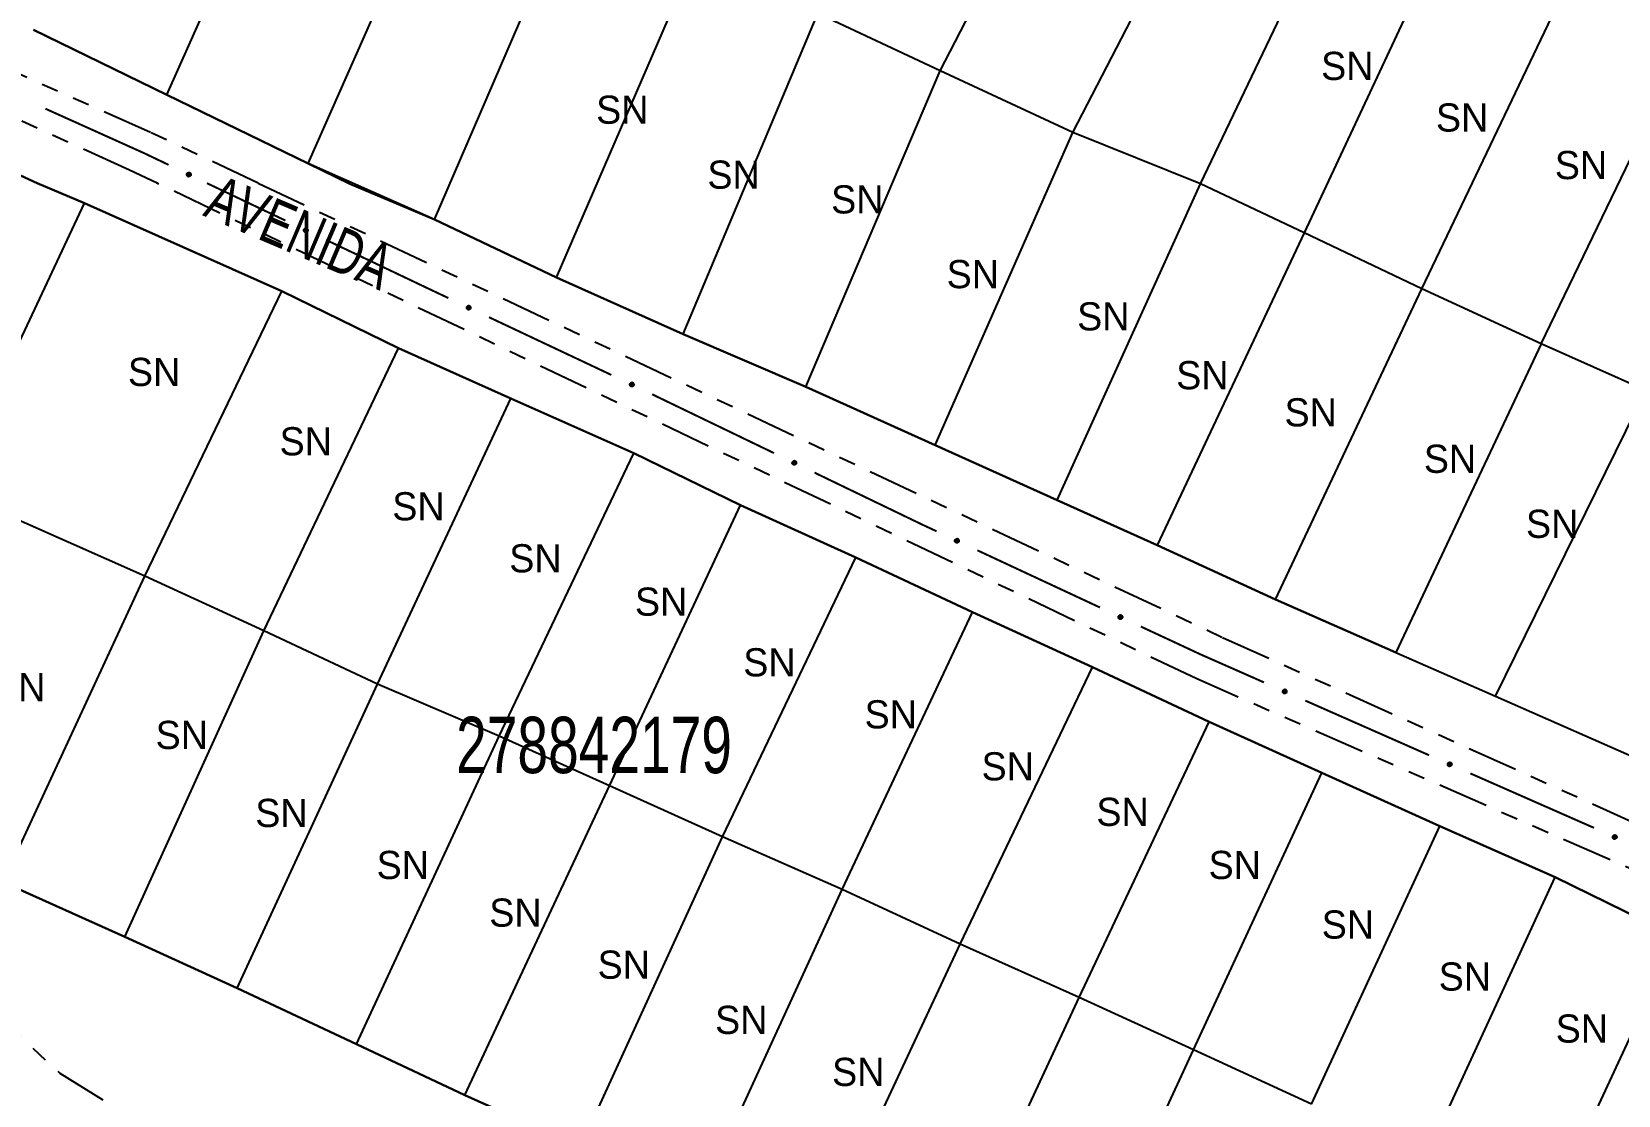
# Model space of a CAD drawing. Extents: x 203665 to 205970, y 4870865 to 4873745.
# Drawn here: x 205010.4 to 205151.2, y 4873219.4 to 4873313.7 of the extents above; entities that cross this region are included whole.
import ezdxf
from ezdxf.enums import TextEntityAlignment as Align

# ---------------------------------------------------------------- set-up
doc = ezdxf.new("R2010")
doc.units = 0
doc.header["$LTSCALE"] = 1.5
doc.header["$MEASUREMENT"] = 0
doc.linetypes.add('TRACO_25', pattern=[8, 3, -1, 1, -1, 1, -1])
for name, color, linetype in [('CD_MALHA_LOTES', 7, 'CONTINUOUS'), ('CD_TXT_QUADRA', 7, 'CONTINUOUS'), ('RU-QUADRA', 210, 'CONTINUOUS'), ('SV-EIXO-RUA-N-PAV', 6, 'CONTINUOUS'), ('SV-RUA-NAO-PAV', 7, 'CONTINUOUS'), ('SV-TXT-RUA-N-PAV', 7, 'CONTINUOUS'), ('Th_NmrPort', 1, 'CONTINUOUS')]:
    doc.layers.add(name, color=color, linetype=linetype)
doc.styles.add('ARIAL', font='ARIAL.SHX')

msp = doc.modelspace()

# ---------------------------------------------------------------- linework, layer by layer
at = {"layer": 'CD_MALHA_LOTES', "linetype": 'Continuous', "flags": 128}
for points in [[(205091.040444, 4873310.276457), (205104.940553, 4873337.173227)], [(205022.420143, 4873308.150097), (205034.968197, 4873336.285228)], [(205102.814677, 4873304.79108), (205116.624788, 4873331.482285)], [(205034.976695, 4873302.037543), (205047.554676, 4873330.535596)], [(205114.141493, 4873300.242808), (205126.809514, 4873326.80337)], [(205046.181791, 4873297.07242), (205058.429002, 4873325.469468)], [(205135.847948, 4873322.651066), (205123.330572, 4873295.898267)], [(205057.004828, 4873291.938263), (205069.303211, 4873320.403394)], [(205133.759816, 4873290.925382), (205146.559086, 4873317.730314)], [(205068.247959, 4873286.898239), (205080.171922, 4873315.339881)], [(205091.040444, 4873310.276457), (205080.171922, 4873315.339881)], [(205022.420143, 4873308.150097), (205010.607255, 4873313.900635)], [(205144.36173, 4873286.056099), (205157.287552, 4873312.801602)], [(205079.103396, 4873282.245909), (205091.040444, 4873310.276457)], [(205102.814677, 4873304.79108), (205091.040444, 4873310.276457)], [(205034.976695, 4873302.037543), (205022.420143, 4873308.150097)], [(205090.60499, 4873277.076653), (205102.814677, 4873304.79108)], [(205114.141493, 4873300.242808), (205102.814677, 4873304.79108)], [(205006.390648, 4873302.36798), (205010.915552, 4873300.29679)], [(205046.181791, 4873297.07242), (205034.976695, 4873302.037543)], [(205010.915552, 4873300.29679), (205015.127963, 4873298.537996)], [(205101.401532, 4873272.173463), (205114.141493, 4873300.242808)], [(205003.181316, 4873273.103199), (205015.127963, 4873298.537996)], [(205015.127963, 4873298.537996), (205032.63503, 4873290.720374)], [(205057.004828, 4873291.938263), (205046.181791, 4873297.07242)], [(205123.330572, 4873295.898267), (205110.27675, 4873268.202062)], [(205133.759816, 4873290.925382), (205123.330572, 4873295.898267)], [(205068.247959, 4873286.898239), (205057.004828, 4873291.938263)], [(205020.468169, 4873265.450739), (205032.63503, 4873290.720374)], [(205032.63503, 4873290.720374), (205042.985121, 4873285.655436)], [(205120.775062, 4873263.367313), (205133.759816, 4873290.925382)], [(205144.36173, 4873286.056099), (205133.759816, 4873290.925382)], [(205079.103396, 4873282.245909), (205068.247959, 4873286.898239)], [(205031.038474, 4873260.606016), (205042.985121, 4873285.655436)], [(205042.985121, 4873285.655436), (205052.949835, 4873281.196089)], [(205144.36173, 4873286.056099), (205131.446044, 4873258.6707)], [(205153.651355, 4873281.912029), (205144.36173, 4873286.056099)], [(205090.60499, 4873277.076653), (205079.103396, 4873282.245909)], [(205041.113296, 4873255.8714), (205052.949835, 4873281.196089)], [(205052.949835, 4873281.196089), (205063.850462, 4873276.351366)], [(205140.286728, 4873254.8029), (205153.651355, 4873281.912029)], [(205051.903815, 4873251.246891), (205063.850462, 4873276.351366)], [(205063.850462, 4873276.351366), (205073.319694, 4873271.726857)], [(205101.401532, 4873272.173463), (205090.60499, 4873277.076653)], [(205020.468169, 4873265.450739), (205003.181316, 4873273.103199)], [(205110.27675, 4873268.202062), (205101.401532, 4873272.173463)], [(205061.703369, 4873246.842598), (205073.319694, 4873271.726857)], [(205073.319694, 4873271.726857), (205083.559677, 4873267.102349)], [(205120.775062, 4873263.367313), (205110.27675, 4873268.202062)], [(205071.723137, 4873242.328196), (205083.559677, 4873267.102349)], [(205083.559677, 4873267.102349), (205093.909767, 4873262.257626)], [(205007.915932, 4873238.309278), (205020.468169, 4873265.450739)], [(205031.038474, 4873260.606016), (205020.468169, 4873265.450739)], [(205082.348496, 4873237.648634), (205093.909767, 4873262.257626)], [(205093.909767, 4873262.257626), (205104.535126, 4873257.357849)], [(205131.446044, 4873258.6707), (205120.775062, 4873263.367313)], [(205018.706451, 4873233.464555), (205031.038474, 4873260.606016)], [(205041.113296, 4873255.8714), (205031.038474, 4873260.606016)], [(205131.446044, 4873258.6707), (205140.286728, 4873254.8029)], [(205092.808694, 4873232.803911), (205104.535126, 4873257.357849)], [(205104.535126, 4873257.357849), (205114.885216, 4873252.513126)], [(205028.671166, 4873228.8951), (205041.113296, 4873255.8714)], [(205051.903815, 4873251.246891), (205041.113296, 4873255.8714)], [(205140.286728, 4873254.8029), (205154.411102, 4873248.586795)], [(205103.378999, 4873228.069295), (205114.885216, 4873252.513126)], [(205114.885216, 4873252.513126), (205124.900988, 4873247.989874)], [(205039.241471, 4873223.94027), (205051.903815, 4873251.246891)], [(205061.703369, 4873246.842598), (205051.903815, 4873251.246891)], [(205048.875864, 4873219.425869), (205061.703369, 4873246.842598)], [(205071.723137, 4873242.328196), (205061.703369, 4873246.842598)], [(205113.508874, 4873223.444787), (205124.900988, 4873247.989874)], [(205124.900988, 4873247.989874), (205135.365182, 4873243.264109)], [(205123.969072, 4873218.600064), (205135.365182, 4873243.264109)], [(205135.365182, 4873243.264109), (205145.605165, 4873238.749708)], [(205059.115847, 4873214.80136), (205071.723137, 4873242.328196)], [(205082.348496, 4873237.648634), (205071.723137, 4873242.328196)], [(205018.706451, 4873233.464555), (205007.915932, 4873238.309278)], [(205134.154001, 4873213.920502), (205145.605165, 4873238.749708)], [(205145.605165, 4873238.749708), (205156.395685, 4873233.464555)], [(205069.686152, 4873210.066745), (205082.348496, 4873237.648634)], [(205092.808694, 4873232.803911), (205082.348496, 4873237.648634)], [(205028.671166, 4873228.8951), (205018.706451, 4873233.464555)], [(205079.926135, 4873205.222021), (205092.808694, 4873232.803911)], [(205103.378999, 4873228.069295), (205092.808694, 4873232.803911)], [(205145.054629, 4873209.075779), (205156.395685, 4873233.464555)], [(205039.241471, 4873223.94027), (205028.671166, 4873228.8951)], [(205090.49644, 4873200.377298), (205103.378999, 4873228.069295)], [(205113.508874, 4873223.444787), (205103.378999, 4873228.069295)], [(205048.875864, 4873219.425869), (205039.241471, 4873223.94027)], [(205100.791476, 4873195.917951), (205113.508874, 4873223.444787)], [(205123.969072, 4873218.600064), (205113.508874, 4873223.444787)], [(205059.115847, 4873214.80136), (205048.875864, 4873219.425869)]]:
    msp.add_lwpolyline(points, dxfattribs=at)
at = {"layer": 'CD_MALHA_LOTES', "linetype": 'Continuous'}
msp.add_lwpolyline([(205123.330572, 4873295.898267), (205114.141493, 4873300.242808)], dxfattribs=at)
at = {"layer": 'RU-QUADRA', "linetype": 'Continuous', "flags": 128}
for points in [[(205156.395685, 4873233.464555), (205145.605165, 4873238.749708), (205135.365182, 4873243.264109), (205124.900988, 4873247.989874), (205114.885216, 4873252.513126), (205104.535126, 4873257.357849), (205093.909767, 4873262.257626), (205083.559677, 4873267.102349), (205073.319694, 4873271.726857), (205063.850462, 4873276.351366), (205052.949835, 4873281.196089), (205042.985121, 4873285.655436), (205032.63503, 4873290.720374), (205015.127963, 4873298.537996), (205010.915552, 4873300.29679), (205006.390648, 4873302.36798), (204997.02951, 4873306.652865), (204986.537795, 4873311.45525), (204973.935819, 4873317.223568)], [(205010.607255, 4873313.900635), (205022.420143, 4873308.150097), (205034.976695, 4873302.037543), (205038.672526, 4873300.238405), (205046.181791, 4873297.07242), (205057.004828, 4873291.938263), (205068.247959, 4873286.898239), (205079.103396, 4873282.245909), (205090.60499, 4873277.076653), (205101.401532, 4873272.173463), (205110.27675, 4873268.202062), (205120.775062, 4873263.367313), (205131.446044, 4873258.6707), (205140.286728, 4873254.8029), (205154.411102, 4873248.586795)], [(205007.915932, 4873238.309278), (205018.706451, 4873233.464555), (205028.671166, 4873228.8951), (205039.241471, 4873223.94027), (205048.875864, 4873219.425869), (205059.115847, 4873214.80136), (205069.686152, 4873210.066745), (205079.926135, 4873205.222021), (205090.49644, 4873200.377298), (205100.791476, 4873195.917951), (205111.141567, 4873191.40355), (205121.271442, 4873186.668934), (205132.172069, 4873181.603996), (205144.944521, 4873175.988522), (205157.716973, 4873203.240089)]]:
    msp.add_lwpolyline(points, dxfattribs=at)
at = {"layer": 'SV-EIXO-RUA-N-PAV', "const_width": 0.18}
for points in [[(205011.660815, 4873306.903116), (205019.867091, 4873303.207574)], [(205019.867091, 4873303.207574), (205020.446964, 4873302.946439)], [(205020.446964, 4873302.946439), (205022.580197, 4873301.927614)], [(205026.627189, 4873299.995786), (205025.980922, 4873300.303437)], [(205032.947572, 4873296.987005), (205026.627189, 4873299.995786)], [(205045.787284, 4873290.874735), (205036.559219, 4873295.267701)], [(205046.492449, 4873290.54215), (205045.787284, 4873290.874735)], [(205047.396901, 4873290.115573), (205046.492449, 4873290.54215)], [(205061.86812, 4873283.29034), (205051.014706, 4873288.409265)], [(205076.28995, 4873276.361556), (205065.481394, 4873281.574532)], [(205089.488898, 4873269.995692), (205079.892802, 4873274.623897)], [(205089.802592, 4873269.849443), (205089.488898, 4873269.995692)], [(205090.708932, 4873269.426892), (205089.802592, 4873269.849443)], [(205105.210364, 4873262.666089), (205094.33429, 4873267.736692)], [(205114.143938, 4873258.501112), (205108.835722, 4873260.975889)], [(205114.274992, 4873258.443304), (205114.143938, 4873258.501112)], [(205119.764648, 4873256.021802), (205114.274992, 4873258.443304)], [(205134.403731, 4873249.564462), (205123.424419, 4873254.407467)], [(205149.046717, 4873243.115976), (205138.064042, 4873247.951352)]]:
    msp.add_lwpolyline(points, dxfattribs=at)
at = {"layer": 'SV-EIXO-RUA-N-PAV'}
for points in [[(205024.30272, 4873301.226932), (205024.348596, 4873301.243887), (205024.391491, 4873301.249077), (205024.428513, 4873301.243109), (205024.459854, 4873301.229304), (205024.490326, 4873301.21157), (205024.517104, 4873301.186913), (205024.540762, 4873301.152962), (205024.558092, 4873301.107062), (205024.560522, 4873301.062771), (205024.556612, 4873301.026161), (205024.544099, 4873300.992652), (205024.526376, 4873300.963338), (205024.499843, 4873300.93637), (205024.465203, 4873300.912731), (205024.418627, 4873300.896421), (205024.376539, 4873300.891621), (205024.340881, 4873300.898334), (205024.307273, 4873300.911127), (205024.27638, 4873300.929605), (205024.250234, 4873300.953961), (205024.226496, 4873300.988881), (205024.211007, 4873301.035065), (205024.205741, 4873301.076988), (205024.211951, 4873301.112731), (205024.225291, 4873301.145535), (205024.242706, 4873301.176314), (205024.266372, 4873301.204264), (205024.30272, 4873301.226932)], [(205034.835811, 4873295.966202), (205034.789957, 4873295.94919), (205034.747068, 4873295.943945), (205034.710038, 4873295.949866), (205034.67868, 4873295.963631), (205034.648186, 4873295.981327), (205034.621377, 4873296.005951), (205034.597676, 4873296.039871), (205034.580287, 4873296.08575), (205034.577802, 4873296.130038), (205034.581665, 4873296.166652), (205034.594135, 4873296.200177), (205034.611822, 4873296.229513), (205034.638321, 4873296.256515), (205034.672931, 4873296.280198), (205034.719486, 4873296.296566), (205034.761568, 4873296.301419), (205034.797235, 4873296.294752), (205034.830859, 4873296.282001), (205034.861775, 4873296.263562), (205034.887952, 4873296.239239), (205034.911734, 4873296.20435), (205034.927281, 4873296.158185), (205034.932601, 4873296.116269), (205034.926435, 4873296.080518), (205034.913137, 4873296.047698), (205034.895761, 4873296.016896), (205034.87213, 4873295.988916), (205034.835811, 4873295.966202)], [(205049.288797, 4873289.101565), (205049.243004, 4873289.084388), (205049.200135, 4873289.078989), (205049.163084, 4873289.084778), (205049.131677, 4873289.09843), (205049.101119, 4873289.116015), (205049.074222, 4873289.140543), (205049.050399, 4873289.174378), (205049.032845, 4873289.220193), (205049.030201, 4873289.264472), (205049.033932, 4873289.3011), (205049.046282, 4873289.33467), (205049.063863, 4873289.364069), (205049.090265, 4873289.391166), (205049.124789, 4873289.414973), (205049.171285, 4873289.431509), (205049.213349, 4873289.436513), (205049.24904, 4873289.429974), (205049.28271, 4873289.417344), (205049.313692, 4873289.399017), (205049.339956, 4873289.374788), (205049.363864, 4873289.339984), (205049.379576, 4873289.293876), (205049.385047, 4873289.251979), (205049.37901, 4873289.216206), (205049.36583, 4873289.183338), (205049.348565, 4873289.152474), (205049.325035, 4873289.12441), (205049.288797, 4873289.101565)], [(205063.760017, 4873282.276333), (205063.714224, 4873282.259156), (205063.671355, 4873282.253757), (205063.634304, 4873282.259545), (205063.602897, 4873282.273197), (205063.572339, 4873282.290783), (205063.545441, 4873282.31531), (205063.521619, 4873282.349146), (205063.504065, 4873282.394961), (205063.501421, 4873282.43924), (205063.505152, 4873282.475868), (205063.517502, 4873282.509437), (205063.535083, 4873282.538837), (205063.561484, 4873282.565934), (205063.596009, 4873282.589741), (205063.642505, 4873282.606277), (205063.684569, 4873282.611281), (205063.72026, 4873282.604742), (205063.75393, 4873282.592112), (205063.784912, 4873282.573785), (205063.811176, 4873282.549556), (205063.835084, 4873282.514752), (205063.850796, 4873282.468644), (205063.856267, 4873282.426747), (205063.85023, 4873282.390974), (205063.83705, 4873282.358106), (205063.819784, 4873282.327242), (205063.796255, 4873282.299178), (205063.760017, 4873282.276333)], [(205078.17297, 4873275.331159), (205078.12703, 4873275.31438), (205078.084116, 4873275.309354), (205078.047116, 4873275.315463), (205078.015829, 4873275.329388), (205077.985425, 4873275.347238), (205077.958741, 4873275.371998), (205077.935213, 4873275.406039), (205077.918058, 4873275.452005), (205077.915799, 4873275.496305), (205077.919848, 4873275.532899), (205077.932489, 4873275.56636), (205077.950324, 4873275.595606), (205077.97696, 4873275.622472), (205078.01169, 4873275.645979), (205078.058328, 4873275.66211), (205078.100434, 4873275.66675), (205078.136066, 4873275.6599), (205078.169625, 4873275.646979), (205078.200447, 4873275.628383), (205078.2265, 4873275.603927), (205078.250104, 4873275.568917), (205078.265416, 4873275.522674), (205078.270523, 4873275.480731), (205078.264175, 4873275.445012), (205078.25071, 4873275.41226), (205078.233178, 4873275.381547), (205078.209405, 4873275.353688), (205078.17297, 4873275.331159)], [(205092.60532, 4873268.421309), (205092.559604, 4873268.403929), (205092.516759, 4873268.398339), (205092.479683, 4873268.403963), (205092.448215, 4873268.417475), (205092.417579, 4873268.434925), (205092.390573, 4873268.459332), (205092.3666, 4873268.493061), (205092.348843, 4873268.538798), (205092.346002, 4873268.583065), (205092.34957, 4873268.619709), (205092.36177, 4873268.653333), (205092.37922, 4873268.68281), (205092.405501, 4873268.710024), (205092.439919, 4873268.733985), (205092.486342, 4873268.750727), (205092.528383, 4873268.755919), (205092.564102, 4873268.749538), (205092.597828, 4873268.737058), (205092.628891, 4873268.718869), (205092.655263, 4873268.694757), (205092.679325, 4873268.66006), (205092.695243, 4873268.614022), (205092.7009, 4873268.57215), (205092.695022, 4873268.536351), (205092.681988, 4873268.503424), (205092.66486, 4873268.472484), (205092.641455, 4873268.444315), (205092.60532, 4873268.421309)], [(205107.106752, 4873261.660506), (205107.061036, 4873261.643126), (205107.018192, 4873261.637536), (205106.981115, 4873261.64316), (205106.949647, 4873261.656672), (205106.919011, 4873261.674122), (205106.892005, 4873261.698529), (205106.868032, 4873261.732258), (205106.850275, 4873261.777995), (205106.847434, 4873261.822261), (205106.851002, 4873261.858906), (205106.863203, 4873261.89253), (205106.880653, 4873261.922007), (205106.906934, 4873261.949221), (205106.941352, 4873261.973182), (205106.987774, 4873261.989924), (205107.029816, 4873261.995116), (205107.065535, 4873261.988735), (205107.09926, 4873261.976255), (205107.130324, 4873261.958066), (205107.156695, 4873261.933954), (205107.180758, 4873261.899257), (205107.196675, 4873261.853219), (205107.202332, 4873261.811347), (205107.196454, 4873261.775548), (205107.183421, 4873261.742621), (205107.166292, 4873261.711681), (205107.142888, 4873261.683512), (205107.106752, 4873261.660506)], [(205121.681566, 4873255.05593), (205121.636222, 4873255.037601), (205121.593503, 4873255.03112), (205121.556318, 4873255.03597), (205121.524576, 4873255.048824), (205121.493583, 4873255.065632), (205121.466074, 4873255.089472), (205121.441404, 4873255.122694), (205121.422698, 4873255.168051), (205121.418936, 4873255.212249), (205121.42174, 4873255.24896), (205121.433238, 4873255.282831), (205121.45007, 4873255.312665), (205121.475778, 4873255.34042), (205121.50969, 4873255.365093), (205121.555754, 4873255.382798), (205121.597678, 4873255.388864), (205121.633522, 4873255.383229), (205121.6675, 4873255.371454), (205121.698936, 4873255.353915), (205121.725804, 4873255.330358), (205121.750584, 4873255.29617), (205121.767457, 4873255.250473), (205121.773984, 4873255.208728), (205121.768853, 4873255.172814), (205121.756508, 4873255.139623), (205121.740028, 4873255.108333), (205121.717215, 4873255.079683), (205121.681566, 4873255.05593)], [(205136.32065, 4873248.59859), (205136.275306, 4873248.580261), (205136.232587, 4873248.57378), (205136.195401, 4873248.57863), (205136.163659, 4873248.591484), (205136.132666, 4873248.608292), (205136.105157, 4873248.632132), (205136.080487, 4873248.665354), (205136.061782, 4873248.710711), (205136.058019, 4873248.754909), (205136.060823, 4873248.79162), (205136.072321, 4873248.825491), (205136.089153, 4873248.855325), (205136.114862, 4873248.88308), (205136.148773, 4873248.907753), (205136.194837, 4873248.925458), (205136.236761, 4873248.931524), (205136.272606, 4873248.925889), (205136.306584, 4873248.914114), (205136.338019, 4873248.896575), (205136.364887, 4873248.873018), (205136.389667, 4873248.838829), (205136.40654, 4873248.793133), (205136.413067, 4873248.751388), (205136.407937, 4873248.715474), (205136.395591, 4873248.682283), (205136.379111, 4873248.650993), (205136.356298, 4873248.622343), (205136.32065, 4873248.59859)], [(205150.964306, 4873242.151436), (205150.918974, 4873242.133076), (205150.87626, 4873242.126566), (205150.839071, 4873242.13139), (205150.80732, 4873242.144222), (205150.776315, 4873242.161008), (205150.74879, 4873242.184829), (205150.724097, 4873242.218034), (205150.70536, 4873242.263378), (205150.701567, 4873242.307574), (205150.704345, 4873242.344286), (205150.71582, 4873242.378165), (205150.732631, 4873242.408011), (205150.75832, 4873242.435784), (205150.792215, 4873242.46048), (205150.838266, 4873242.478217), (205150.880186, 4873242.484313), (205150.916034, 4873242.478702), (205150.950021, 4873242.466951), (205150.981468, 4873242.449434), (205151.008353, 4873242.425896), (205151.033156, 4873242.391724), (205151.050061, 4873242.34604), (205151.056617, 4873242.304299), (205151.051511, 4873242.268381), (205151.039189, 4873242.235182), (205151.022731, 4873242.20388), (205150.999938, 4873242.175214), (205150.964306, 4873242.151436)]]:
    msp.add_lwpolyline(points, close=True, dxfattribs=at)
for points in [[(205024.205741, 4873301.076988), (205024.526376, 4873300.963338)], [(205024.209901, 4873301.054187), (205024.508389, 4873300.950946)], [(205024.211007, 4873301.035065), (205024.499843, 4873300.93637)], [(205024.211646, 4873301.09267), (205024.532298, 4873300.978843)], [(205024.211951, 4873301.112731), (205024.544099, 4873300.992652)], [(205024.220779, 4873301.127624), (205024.547643, 4873301.007806)], [(205024.222876, 4873301.011699), (205024.479555, 4873300.925401)], [(205024.225291, 4873301.145535), (205024.556612, 4873301.026161)], [(205024.226496, 4873300.988881), (205024.465203, 4873300.912731)], [(205024.237888, 4873301.160281), (205024.554847, 4873301.048219)], [(205024.242706, 4873301.176314), (205024.560522, 4873301.062771)], [(205024.244359, 4873300.971195), (205024.434714, 4873300.907501)], [(205024.250234, 4873300.953961), (205024.418627, 4873300.896421)], [(205024.258746, 4873301.188123), (205024.555361, 4873301.087289)], [(205024.266372, 4873301.204264), (205024.558092, 4873301.107062)], [(205024.267497, 4873300.940486), (205024.391583, 4873300.896345)], [(205024.27638, 4873300.929605), (205024.376539, 4873300.891621)], [(205024.28453, 4873301.213613), (205024.545436, 4873301.129833)], [(205024.30272, 4873301.226932), (205024.540762, 4873301.152962)], [(205024.328084, 4873301.235152), (205024.522078, 4873301.172744)], [(205024.348596, 4873301.243887), (205024.517104, 4873301.186913)], [(205024.373035, 4873301.246951), (205024.495302, 4873301.202166)], [(205024.391491, 4873301.249077), (205024.490326, 4873301.21157)], [(205034.895761, 4873296.016896), (205034.577802, 4873296.130038)], [(205034.87213, 4873295.988916), (205034.580287, 4873296.08575)], [(205034.913137, 4873296.047698), (205034.581665, 4873296.166652)], [(205034.879736, 4873296.005067), (205034.582994, 4873296.105525)], [(205034.900558, 4873296.032935), (205034.583459, 4873296.144597)], [(205034.917626, 4873296.065614), (205034.590611, 4873296.185018)], [(205034.853984, 4873295.979544), (205034.592972, 4873296.062994)], [(205034.926435, 4873296.080518), (205034.594135, 4873296.200177)], [(205034.835811, 4873295.966202), (205034.597676, 4873296.039871)], [(205034.926715, 4873296.10058), (205034.605919, 4873296.214)], [(205034.932601, 4873296.116269), (205034.611822, 4873296.229513)], [(205034.810457, 4873295.95795), (205034.616385, 4873296.020113)], [(205034.789957, 4873295.94919), (205034.621377, 4873296.005951)], [(205034.928412, 4873296.139065), (205034.629793, 4873296.241928)], [(205034.927281, 4873296.158185), (205034.638321, 4873296.256515)], [(205034.765521, 4873295.946095), (205034.643198, 4873295.990724)], [(205034.915383, 4873296.181537), (205034.658594, 4873296.26751)], [(205034.911734, 4873296.20435), (205034.672931, 4873296.280198)], [(205034.893848, 4873296.222013), (205034.703413, 4873296.285467)], [(205034.887952, 4873296.239239), (205034.719486, 4873296.296566)], [(205034.870672, 4873296.252693), (205034.74653, 4873296.296677)], [(205034.861775, 4873296.263562), (205034.761568, 4873296.301419)], [(205034.747068, 4873295.943945), (205034.648186, 4873295.981327)], [(205049.348565, 4873289.152474), (205049.030201, 4873289.264472)], [(205049.325035, 4873289.12441), (205049.032845, 4873289.220193)], [(205049.36583, 4873289.183338), (205049.033932, 4873289.3011)], [(205049.332582, 4873289.140588), (205049.035481, 4873289.239979)], [(205049.353304, 4873289.168531), (205049.035805, 4873289.279051)], [(205049.370255, 4873289.201271), (205049.042812, 4873289.319498)], [(205049.306923, 4873289.114973), (205049.045612, 4873289.197484)], [(205049.37901, 4873289.216206), (205049.046282, 4873289.33467)], [(205049.288797, 4873289.101565), (205049.050399, 4873289.174378)], [(205049.379218, 4873289.236269), (205049.058016, 4873289.348535)], [(205049.385047, 4873289.251979), (205049.063863, 4873289.364069)], [(205049.263473, 4873289.093222), (205049.069179, 4873289.154686)], [(205049.243004, 4873289.084388), (205049.074222, 4873289.140543)], [(205049.380776, 4873289.274759), (205049.081789, 4873289.376549)], [(205049.379576, 4873289.293876), (205049.090265, 4873289.391166)], [(205049.21858, 4873289.081205), (205049.096098, 4873289.125395)], [(205049.200135, 4873289.078989), (205049.101119, 4873289.116015)], [(205049.367595, 4873289.317185), (205049.110499, 4873289.402234)], [(205049.363864, 4873289.339984), (205049.124789, 4873289.414973)], [(205049.345914, 4873289.357583), (205049.155252, 4873289.420352)], [(205049.339956, 4873289.374788), (205049.171285, 4873289.431509)], [(205049.322628, 4873289.388179), (205049.198329, 4873289.431717)], [(205049.313692, 4873289.399017), (205049.213349, 4873289.436513)], [(205063.819784, 4873282.327242), (205063.501421, 4873282.43924)], [(205063.796255, 4873282.299178), (205063.504065, 4873282.394961)], [(205063.83705, 4873282.358106), (205063.505152, 4873282.475868)], [(205063.803802, 4873282.315355), (205063.506701, 4873282.414746)], [(205063.824524, 4873282.343299), (205063.507025, 4873282.453819)], [(205063.841474, 4873282.376039), (205063.514032, 4873282.494266)], [(205063.778143, 4873282.289741), (205063.516832, 4873282.372251)], [(205063.85023, 4873282.390974), (205063.517502, 4873282.509437)], [(205063.760017, 4873282.276333), (205063.521619, 4873282.349146)], [(205063.850438, 4873282.411037), (205063.529236, 4873282.523303)], [(205063.856267, 4873282.426747), (205063.535083, 4873282.538837)], [(205063.734693, 4873282.26799), (205063.540399, 4873282.329454)], [(205063.714224, 4873282.259156), (205063.545441, 4873282.31531)], [(205063.851996, 4873282.449527), (205063.553009, 4873282.551316)], [(205063.850796, 4873282.468644), (205063.561484, 4873282.565934)], [(205063.6898, 4873282.255973), (205063.567318, 4873282.300163)], [(205063.671355, 4873282.253757), (205063.572339, 4873282.290783)], [(205063.838815, 4873282.491952), (205063.581718, 4873282.577001)], [(205063.835084, 4873282.514752), (205063.596009, 4873282.589741)], [(205063.817134, 4873282.532351), (205063.626472, 4873282.595119)], [(205063.811176, 4873282.549556), (205063.642505, 4873282.606277)], [(205063.793848, 4873282.562947), (205063.669549, 4873282.606485)], [(205063.784912, 4873282.573785), (205063.684569, 4873282.611281)], [(205078.233178, 4873275.381547), (205077.915799, 4873275.496305)], [(205078.209405, 4873275.353688), (205077.918058, 4873275.452005)], [(205078.25071, 4873275.41226), (205077.919848, 4873275.532899)], [(205078.217092, 4873275.3698), (205077.920866, 4873275.471767)], [(205078.238057, 4873275.397562), (205077.921529, 4873275.510835)], [(205078.25529, 4873275.430153), (205077.928887, 4873275.551219)], [(205078.191212, 4873275.344409), (205077.930627, 4873275.429185)], [(205078.264175, 4873275.445012), (205077.932489, 4873275.56636)], [(205078.17297, 4873275.331159), (205077.935213, 4873275.406039)], [(205078.264557, 4873275.465072), (205077.944343, 4873275.580124)], [(205078.270523, 4873275.480731), (205077.950324, 4873275.595606)], [(205078.147575, 4873275.323036), (205077.953821, 4873275.386185)], [(205078.12703, 4873275.31438), (205077.958741, 4873275.371998)], [(205078.26645, 4873275.503548), (205077.968358, 4873275.607929)], [(205078.265416, 4873275.522674), (205077.97696, 4873275.622472)], [(205078.102579, 4873275.311409), (205077.980485, 4873275.356661)], [(205078.084116, 4873275.309354), (205077.985425, 4873275.347238)], [(205078.253637, 4873275.546086), (205077.997289, 4873275.633364)], [(205078.250104, 4873275.568917), (205078.01169, 4873275.645979)], [(205078.232308, 4873275.586671), (205078.042198, 4873275.651093)], [(205078.2265, 4873275.603927), (205078.058328, 4873275.66211)], [(205078.209288, 4873275.617468), (205078.085373, 4873275.662084)], [(205078.200447, 4873275.628383), (205078.100434, 4873275.66675)], [(205092.66486, 4873268.472484), (205092.346002, 4873268.583065)], [(205092.641455, 4873268.444315), (205092.348843, 4873268.538798)], [(205092.681988, 4873268.503424), (205092.34957, 4873268.619709)], [(205092.64893, 4873268.460526), (205092.35139, 4873268.558595)], [(205092.669528, 4873268.488561), (205092.351541, 4873268.597669)], [(205092.686333, 4873268.521376), (205092.358368, 4873268.638146)], [(205092.623385, 4873268.434797), (205092.36171, 4873268.516145)], [(205092.695022, 4873268.536351), (205092.36177, 4873268.653333)], [(205092.60532, 4873268.421309), (205092.3666, 4873268.493061)], [(205092.69514, 4873268.556414), (205092.373443, 4873268.667251)], [(205092.7009, 4873268.57215), (205092.37922, 4873268.68281)], [(205092.580033, 4873268.412854), (205092.385467, 4873268.473453)], [(205092.559604, 4873268.403929), (205092.390573, 4873268.459332)], [(205092.696527, 4873268.594911), (205092.397091, 4873268.695369)], [(205092.695243, 4873268.614022), (205092.405501, 4873268.710024)], [(205092.535194, 4873268.400637), (205092.412516, 4873268.444282)], [(205092.516759, 4873268.398339), (205092.417579, 4873268.434925)], [(205092.683157, 4873268.637277), (205092.425686, 4873268.721182)], [(205092.679325, 4873268.66006), (205092.439919, 4873268.733985)], [(205092.661298, 4873268.677579), (205092.470358, 4873268.739499)], [(205092.655263, 4873268.694757), (205092.486342, 4873268.750727)], [(205092.637875, 4873268.708071), (205092.513384, 4873268.751055)], [(205092.628891, 4873268.718869), (205092.528383, 4873268.755919)], [(205107.166292, 4873261.711681), (205106.847434, 4873261.822261)], [(205107.142888, 4873261.683512), (205106.850275, 4873261.777995)], [(205107.183421, 4873261.742621), (205106.851002, 4873261.858906)], [(205107.150363, 4873261.699723), (205106.852823, 4873261.797792)], [(205107.170961, 4873261.727758), (205106.852973, 4873261.836865)], [(205107.187765, 4873261.760573), (205106.8598, 4873261.877343)], [(205107.124818, 4873261.673994), (205106.863143, 4873261.755342)], [(205107.196454, 4873261.775548), (205106.863203, 4873261.89253)], [(205107.106752, 4873261.660506), (205106.868032, 4873261.732258)], [(205107.196573, 4873261.795611), (205106.874875, 4873261.906448)], [(205107.202332, 4873261.811347), (205106.880653, 4873261.922007)], [(205107.081466, 4873261.652051), (205106.8869, 4873261.71265)], [(205107.061036, 4873261.643126), (205106.892005, 4873261.698529)], [(205107.19796, 4873261.834108), (205106.898523, 4873261.934566)], [(205107.196675, 4873261.853219), (205106.906934, 4873261.949221)], [(205107.036626, 4873261.639834), (205106.913949, 4873261.683479)], [(205107.018192, 4873261.637536), (205106.919011, 4873261.674122)], [(205107.18459, 4873261.876474), (205106.927118, 4873261.960379)], [(205107.180758, 4873261.899257), (205106.941352, 4873261.973182)], [(205107.16273, 4873261.916776), (205106.97179, 4873261.978696)], [(205107.156695, 4873261.933954), (205106.987774, 4873261.989924)], [(205107.139308, 4873261.947268), (205107.014817, 4873261.990252)], [(205107.130324, 4873261.958066), (205107.029816, 4873261.995116)], [(205121.740028, 4873255.108333), (205121.418936, 4873255.212249)], [(205121.756508, 4873255.139623), (205121.42174, 4873255.24896)], [(205121.744361, 4873255.124504), (205121.42417, 4873255.226966)], [(205121.724351, 4873255.096046), (205121.424833, 4873255.187897)], [(205121.760478, 4873255.157662), (205121.430152, 4873255.267576)], [(205121.768853, 4873255.172814), (205121.433238, 4873255.282831)], [(205121.768554, 4873255.192875), (205121.444618, 4873255.296989)], [(205121.773984, 4873255.208728), (205121.45007, 4873255.312665)], [(205121.769139, 4873255.231393), (205121.467675, 4873255.325594)], [(205121.767457, 4873255.250473), (205121.475778, 4873255.34042)], [(205121.75489, 4873255.273471), (205121.495726, 4873255.351996)], [(205121.750584, 4873255.29617), (205121.50969, 4873255.365093)], [(205121.732195, 4873255.313309), (205121.540007, 4873255.371239)], [(205121.725804, 4873255.330358), (205121.555754, 4873255.382798)], [(205121.708143, 4873255.343307), (205121.582784, 4873255.383689)], [(205121.698936, 4873255.353915), (205121.597678, 4873255.388864)], [(205121.717215, 4873255.079683), (205121.422698, 4873255.168051)], [(205121.699347, 4873255.069791), (205121.436035, 4873255.145672)], [(205121.681566, 4873255.05593), (205121.441404, 4873255.122694)], [(205121.656461, 4873255.046949), (205121.460675, 4873255.103484)], [(205121.636222, 4873255.037601), (205121.466074, 4873255.089472)], [(205121.611886, 4873255.033802), (205121.488326, 4873255.074882)], [(205121.593503, 4873255.03112), (205121.493583, 4873255.065632)], [(205136.379111, 4873248.650993), (205136.058019, 4873248.754909)], [(205136.395591, 4873248.682283), (205136.060823, 4873248.79162)], [(205136.356298, 4873248.622343), (205136.061782, 4873248.710711)], [(205136.383444, 4873248.667164), (205136.063253, 4873248.769625)], [(205136.363434, 4873248.638706), (205136.063916, 4873248.730557)], [(205136.399561, 4873248.700322), (205136.069236, 4873248.810236)], [(205136.407937, 4873248.715474), (205136.072321, 4873248.825491)], [(205136.33843, 4873248.612451), (205136.075118, 4873248.688332)], [(205136.32065, 4873248.59859), (205136.080487, 4873248.665354)], [(205136.407637, 4873248.735535), (205136.083701, 4873248.839649)], [(205136.413067, 4873248.751388), (205136.089153, 4873248.855325)], [(205136.295545, 4873248.589609), (205136.099759, 4873248.646144)], [(205136.275306, 4873248.580261), (205136.105157, 4873248.632132)], [(205136.408222, 4873248.774053), (205136.106758, 4873248.868254)], [(205136.40654, 4873248.793133), (205136.114862, 4873248.88308)], [(205136.250969, 4873248.576461), (205136.127409, 4873248.617542)], [(205136.232587, 4873248.57378), (205136.132666, 4873248.608292)], [(205136.393973, 4873248.816131), (205136.134809, 4873248.894656)], [(205136.389667, 4873248.838829), (205136.148773, 4873248.907753)], [(205136.371278, 4873248.855969), (205136.179091, 4873248.913899)], [(205136.364887, 4873248.873018), (205136.194837, 4873248.925458)], [(205136.347226, 4873248.885967), (205136.221867, 4873248.926349)], [(205136.338019, 4873248.896575), (205136.236761, 4873248.931524)], [(205151.022731, 4873242.20388), (205150.701567, 4873242.307574)], [(205151.039189, 4873242.235182), (205150.704345, 4873242.344286)], [(205150.999938, 4873242.175214), (205150.70536, 4873242.263378)], [(205151.027052, 4873242.220055), (205150.70679, 4873242.322293)], [(205151.007062, 4873242.191583), (205150.707481, 4873242.283226)], [(205151.043147, 4873242.253223), (205150.712745, 4873242.362908)], [(205151.051511, 4873242.268381), (205150.71582, 4873242.378165)], [(205150.982077, 4873242.16531), (205150.718712, 4873242.241008)], [(205150.964306, 4873242.151436), (205150.724097, 4873242.218034)], [(205151.051198, 4873242.288443), (205150.72719, 4873242.392331)], [(205151.056617, 4873242.304299), (205150.732631, 4873242.408011)], [(205150.939207, 4873242.142439), (205150.743382, 4873242.198837)], [(205150.918974, 4873242.133076), (205150.74879, 4873242.184829)], [(205151.051756, 4873242.326961), (205150.750227, 4873242.420952)], [(205151.050061, 4873242.34604), (205150.75832, 4873242.435784)], [(205150.894641, 4873242.12926), (205150.771052, 4873242.170254)], [(205150.87626, 4873242.126566), (205150.776315, 4873242.161008)], [(205151.037478, 4873242.369029), (205150.77826, 4873242.447374)], [(205151.033156, 4873242.391724), (205150.792215, 4873242.46048)], [(205151.014756, 4873242.408851), (205150.822528, 4873242.466648)], [(205151.008353, 4873242.425896), (205150.838266, 4873242.478217)], [(205150.990682, 4873242.438832), (205150.865295, 4873242.479128)], [(205150.981468, 4873242.449434), (205150.880186, 4873242.484313)]]:
    msp.add_lwpolyline(points, dxfattribs=at)
at = {"layer": 'SV-RUA-NAO-PAV', "linetype": 'TRACO_25'}
for points in [[(205030.53906, 4873300.296469, 6.313179), (205020.968887, 4873304.803073, 6.964069), (204978.202378, 4873323.800952, 6.964069), (204953.805847, 4873334.638458, 7.367446), (204925.96, 4873348.05, 7.35772), (204906.21, 4873356.25, 7.279913), (204901.41, 4873359.98, 7.07567), (204899.6, 4873364.15, 6.95896), (204900.83, 4873369.09, 6.861701), (204929.5, 4873426.14, 7.338269), (204931.21, 4873426.92, 7.386898), (204933.42, 4873425.49, 7.425801), (204935.85, 4873422.83, 7.445253), (204978, 4873401.89, 7.425801), (205073.582549, 4873356.493923, 6.735265), (205140.767092, 4873323.692057, 6.747106), (205150.935481, 4873318.727491, 6.579453), (205191.871973, 4873300.29383, 6.579453)], [(205021.566461, 4873300.296616, 6.964069), (205019.120236, 4873301.46294, 6.964069), (204969.931527, 4873323.833727, 7.437443), (204952.616932, 4873331.70832, 7.437443), (204925.58, 4873344.62, 7.279913), (204901.47, 4873355.21, 6.988138), (204899.2, 4873357.52, 6.929782), (204897.53, 4873359.24, 6.920057), (204895.27, 4873358.47, 6.929782), (204893.024334, 4873353.772801, 6.993655), (204879.920026, 4873324.874031, 6.540004), (204870.862968, 4873304.900613, 6.540004), (204871.323678, 4873301.970392, 6.540004), (204872.676492, 4873300.299052, 6.540004)], [(204872.676492, 4873300.299052, 6.540004), (204874.764079, 4873297.719932, 6.540004), (204878.254191, 4873294.469538, 6.549866), (204913.441076, 4873276.926587, 6.944345), (204946.27804, 4873261.023865, 7.033103), (204953.117045, 4873259.013386, 7.003517), (204962.205434, 4873257.38282, 7.013379), (204971.143979, 4873255.312232, 7.003517), (204978.283197, 4873252.291669, 6.954207), (204985.621394, 4873248.346746, 6.895035), (204991.452395, 4873244.420477, 6.993655), (204998.662988, 4873236.399574, 7.003517), (205006.12373, 4873227.638608, 6.904897), (205012.933928, 4873221.367842, 6.875311), (205021.813455, 4873215.817022, 6.875311), (205065.419304, 4873195.123436, 6.362489), (205115.744303, 4873171.999349, 5.573532), (205131.452392, 4873166.038158, 5.386155), (205138.940891, 4873165.317734, 5.396017), (205144.259457, 4873166.127521, 5.553808), (205148.197881, 4873168.577489, 5.682014), (205150.736491, 4873171.497559, 5.849667), (205175.815792, 4873225.409941, 6.21456)], [(205172.455092, 4873230.670465, 6.096216), (205113.791284, 4873256.325141, 6.372351), (205021.566461, 4873300.296616, 6.964069)], [(205030.53906, 4873300.296469, 6.313179), (205116.079737, 4873260.015276, 6.313179), (205174.303796, 4873233.820585, 6.283594), (205177.123208, 4873233.63043, 6.283594), (205179.741864, 4873236.320481, 6.283594), (205189.083015, 4873258.683818, 6.283594), (205192.669271, 4873266.86048, 6.283594), (205203.201155, 4873291.593036, 6.263869), (205202.770415, 4873294.603261, 6.263869), (205200.200459, 4873296.543521, 6.263869), (205191.871973, 4873300.29383, 6.579453)]]:
    msp.add_polyline3d(points, dxfattribs=at)

# ---------------------------------------------------------------- texts
at = {"layer": 'CD_TXT_QUADRA', "style": 'ARIAL', "width": 0.7}
msp.add_text('278842179', height=5, dxfattribs=at).set_placement((205048.090609, 4873247.971081))
at = {"layer": 'SV-TXT-RUA-N-PAV', "style": 'ARIAL', "width": 0.7}
msp.add_text('AVENIDA', height=4, rotation=337, dxfattribs=at).set_placement((205025.542021, 4873297.459557))
at = {"layer": 'Th_NmrPort', "color": 1}
for p in [(205124.828895, 4873310.700783), (205060.51111, 4873306.818255), (205135.014911, 4873306.125904), (205145.561254, 4873301.907367), (205070.386394, 4873301.057672), (205081.358932, 4873298.863165), (205091.607932, 4873292.235321), (205103.185919, 4873288.487692), (205018.977632, 4873283.558395), (205111.972898, 4873283.270423), (205121.583655, 4873279.975307), (205032.432033, 4873277.407812), (205133.940343, 4873275.856411), (205042.426731, 4873271.64164), (205143.001914, 4873270.089956), (205052.805841, 4873267.028702), (205063.953773, 4873263.184588), (205073.56406, 4873257.802827), (205007.017492, 4873255.591119), (205084.327581, 4873253.18989), (205021.432922, 4873251.362593), (205094.70669, 4873248.576952), (205030.274385, 4873244.443187), (205104.893594, 4873244.540632), (205041.037906, 4873239.830249), (205114.844907, 4873239.830249), (205051.032604, 4873235.601723), (205124.88299, 4873234.545934), (205060.642891, 4873230.988786), (205135.262099, 4873229.932996), (205071.065385, 4873226.088882), (205145.641209, 4873225.320059), (205081.444495, 4873221.475944)]:
    msp.add_text('SN', height=2.5, dxfattribs=at).set_placement(p, align=Align.MIDDLE_LEFT)

doc.saveas('drawing.dxf')
